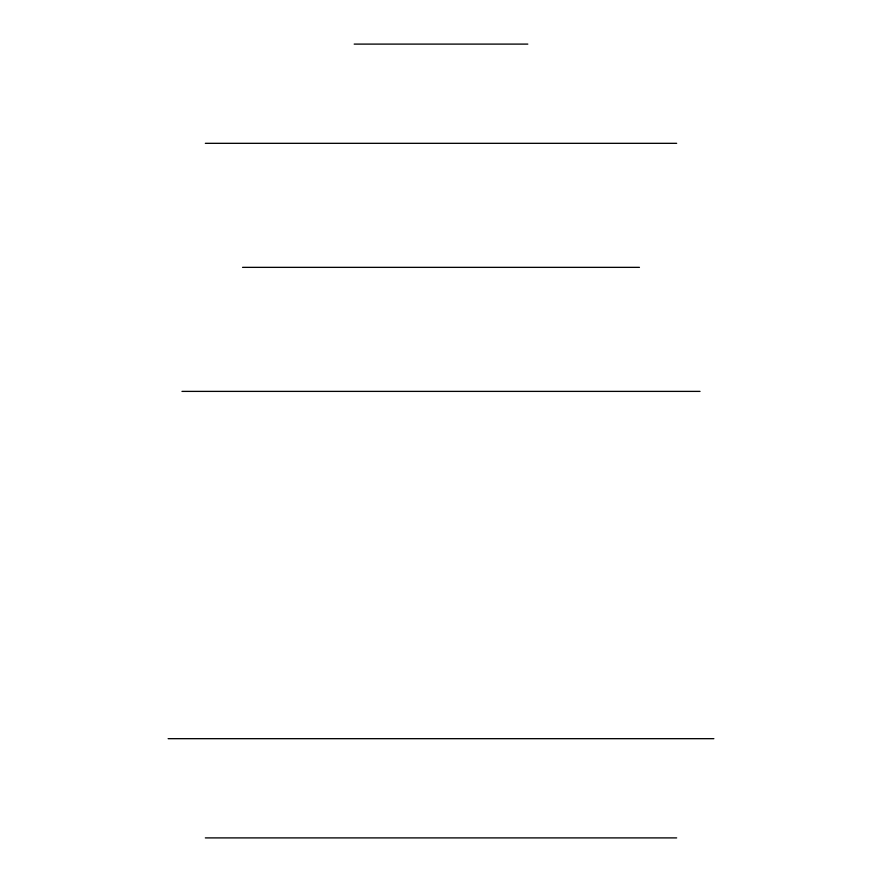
<?xml version="1.0" encoding="UTF-8"?>
<svg xmlns="http://www.w3.org/2000/svg" width="882" height="882" viewBox="0 0 882 882"><rect width="100%" height="100%" fill="white"/><g stroke="black" fill="none" stroke-linecap="round" stroke-linejoin="round"><path stroke-width="1.32" d="M354.189 44.1L527.811 44.1M205.341 143.325L676.659 143.325M242.55 267.356L639.45 267.356M181.968 391.387L700.032 391.387M168.131 738.675L713.869 738.675M205.341 837.9L676.659 837.9"/></g></svg>
